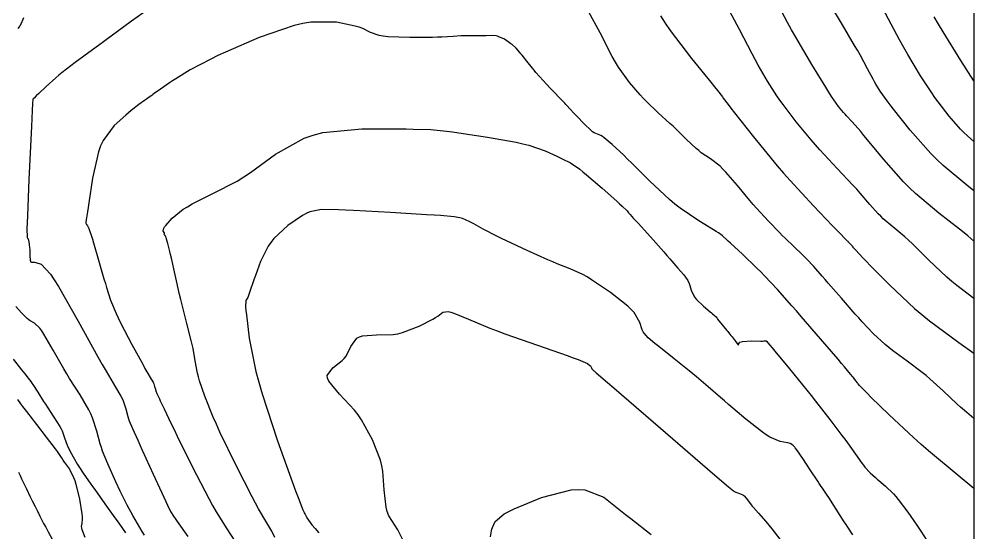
# Model space of a CAD drawing. Header units: metres. Extents: x 837117 to 838477, y 1189012 to 1191015.
# Drawn here: x 838338.2 to 838476.5, y 1189457.1 to 1189531.5 of the extents above; entities that cross this region are included whole.
import ezdxf

# ---------------------------------------------------------------- set-up
doc = ezdxf.new("R2010")
doc.units = ezdxf.units.M
doc.header["$LTSCALE"] = 0.3
doc.layers.add('COORD', color=7, linetype='Continuous', lineweight=20)
for name, color, linetype in [('COTAS 10', 1, 'Continuous'), ('COTAS INT', 252, 'Continuous'), ('MARCO IMP', 130, 'Continuous')]:
    doc.layers.add(name, color=color, linetype=linetype)

msp = doc.modelspace()

# ---------------------------------------------------------------- linework, layer by layer
at = {"layer": 'COORD'}
msp.add_lwpolyline([(837476.514, 1189013.872), (838476.514, 1189013.872), (838476.514, 1191013.872), (837476.514, 1191013.872)], close=True, dxfattribs=at)
at = {"layer": 'COTAS 10'}
for points, elevation in [([(838476.514, 1189491.083), (838474.034, 1189492.956), (838473.312, 1189493.559), (838472.59, 1189494.186), (838469.992, 1189496.651), (838467.617, 1189498.982), (838467.036, 1189499.525), (838466.489, 1189500.022), (838464.788, 1189501.447), (838463.374, 1189502.634), (838463.006, 1189502.982), (838462.649, 1189503.337), (838461.447, 1189504.69), (838460.028, 1189506.35), (838459.534, 1189506.899), (838458.996, 1189507.487), (838456.689, 1189509.932), (838454.202, 1189512.61), (838453.551, 1189513.344), (838452.916, 1189514.075), (838450.76, 1189516.689), (838448.876, 1189519.163), (838448.412, 1189519.806), (838447.975, 1189520.43), (838446.605, 1189522.534), (838445.248, 1189524.89), (838444.819, 1189525.673), (838444.365, 1189526.514), (838442.534, 1189530.025), (838440.765, 1189533.359)], 1950), ([(838458.965, 1189456.868), (838458.26, 1189457.958), (838458.012, 1189458.341), (838457.741, 1189458.759), (838456.571, 1189460.564), (838455.479, 1189462.245), (838455.257, 1189462.585), (838455.07, 1189462.871), (838454.685, 1189463.451), (838454.302, 1189464.02), (838454.116, 1189464.298), (838453.895, 1189464.63), (838452.808, 1189466.265), (838451.71, 1189467.914), (838451.482, 1189468.255), (838451.286, 1189468.545), (838450.855, 1189469.172), (838450.638, 1189469.457), (838450.577, 1189469.532), (838450.517, 1189469.604), (838450.298, 1189469.851), (838449.883, 1189470.076), (838449.699, 1189470.135), (838449.485, 1189470.193), (838448.463, 1189470.392), (838446.954, 1189471.001), (838446.434, 1189471.318), (838445.868, 1189471.699), (838443.454, 1189473.611), (838440.976, 1189475.747), (838440.37, 1189476.269), (838439.8, 1189476.762), (838438.028, 1189478.293), (838436.331, 1189479.726), (838435.808, 1189480.157), (838435.262, 1189480.603), (838433.094, 1189482.336), (838431.102, 1189483.914), (838430.666, 1189484.261), (838430.279, 1189484.571), (838429.302, 1189485.366), (838428.724, 1189486.042), (838428.59, 1189486.277), (838428.467, 1189486.532), (838428.117, 1189487.621), (838427.299, 1189489.03), (838426.882, 1189489.486), (838426.381, 1189489.97), (838423.882, 1189491.956), (838421.135, 1189493.806), (838420.479, 1189494.204), (838419.867, 1189494.552), (838418.033, 1189495.398), (838416.139, 1189496.121), (838415.49, 1189496.391), (838414.786, 1189496.692), (838411.793, 1189498.033), (838408.781, 1189499.447), (838408.066, 1189499.794), (838407.402, 1189500.122), (838405.432, 1189501.144), (838404.046, 1189501.896), (838403.751, 1189502.053), (838403.493, 1189502.188), (838402.881, 1189502.494), (838402.404, 1189502.653), (838402.231, 1189502.697), (838402.041, 1189502.74), (838401.209, 1189502.893), (838399.219, 1189503.083), (838398.299, 1189503.149), (838397.22, 1189503.222), (838391.988, 1189503.532), (838386.637, 1189503.812), (838385.482, 1189503.865), (838384.469, 1189503.908), (838381.988, 1189503.977), (838380.291, 1189503.623), (838379.772, 1189503.4), (838379.231, 1189503.123), (838377.1, 1189501.672), (838375.112, 1189499.774), (838374.662, 1189499.215), (838374.256, 1189498.642), (838373.149, 1189496.455), (838372.422, 1189494.42), (838372.255, 1189493.943), (838372.103, 1189493.503), (838371.677, 1189492.228), (838371.378, 1189491.38), (838371.306, 1189491.21), (838371.239, 1189491.068), (838371.037, 1189490.788), (838371.007, 1189489.891), (838371.049, 1189489.361), (838371.113, 1189488.708), (838371.525, 1189485.331), (838372.491, 1189480.514), (838372.905, 1189478.953), (838373.382, 1189477.294), (838375.633, 1189470.482), (838377.813, 1189464.414), (838378.245, 1189463.223), (838378.603, 1189462.245), (838379.277, 1189460.482), (838379.437, 1189460.166), (838379.472, 1189460.1), (838379.502, 1189460.043), (838379.576, 1189459.917), (838379.618, 1189459.853), (838379.638, 1189459.817), (838379.668, 1189459.753), (838379.712, 1189459.647), (838379.73, 1189459.603), (838379.751, 1189459.553), (838379.851, 1189459.317), (838380.616, 1189458.311), (838381.057, 1189457.775), (838381.597, 1189457.127)], 1960), ([(838337.308, 1189482.319), (838338.528, 1189480.764), (838338.784, 1189480.44), (838339.005, 1189480.163), (838339.505, 1189479.548), (838339.88, 1189479.046), (838340.021, 1189478.84), (838340.178, 1189478.605), (838340.882, 1189477.516), (838341.734, 1189476.186), (838341.985, 1189475.8), (838342.242, 1189475.406), (838343.226, 1189473.918), (838344.082, 1189472.541), (838344.259, 1189472.217), (838344.41, 1189471.918), (838344.737, 1189471.047), (838344.99, 1189470.237), (838345.095, 1189469.976), (838345.214, 1189469.7), (838345.77, 1189468.572), (838346.443, 1189467.371), (838346.636, 1189467.05), (838346.832, 1189466.733), (838347.565, 1189465.628), (838348.491, 1189464.32), (838348.809, 1189463.876), (838349.154, 1189463.396), (838350.62, 1189461.366), (838352.074, 1189459.34), (838352.412, 1189458.863), (838352.721, 1189458.422), (838353.602, 1189457.134)], 1950)]:
    msp.add_lwpolyline(points, dxfattribs=dict(at, elevation=elevation))
at = {"layer": 'COTAS INT'}
for points, elevation in [([(838358.563, 1189534.121), (838354.479, 1189531.229), (838350.599, 1189528.402), (838349.682, 1189527.731), (838348.832, 1189527.108), (838346.331, 1189525.26), (838344.428, 1189523.791), (838343.956, 1189523.408), (838343.507, 1189523.034), (838342.083, 1189521.766), (838341.044, 1189520.782), (838340.667, 1189520.424), (838340.343, 1189520.117), (838340.262, 1189520.041), (838340.244, 1189520.024), (838340.228, 1189520.009), (838340.187, 1189519.969), (838340.153, 1189519.697), (838340.142, 1189519.535), (838340.129, 1189519.335), (838340.076, 1189518.301), (838339.969, 1189515.994), (838339.616, 1189508.333), (838339.39, 1189503.07), (838339.353, 1189502.058), (838339.328, 1189501.241), (838339.332, 1189499.901), (838339.401, 1189499.828), (838339.417, 1189499.809), (838339.432, 1189499.791), (838339.476, 1189499.732), (838339.506, 1189499.673), (838339.514, 1189499.654), (838339.52, 1189499.635), (838339.539, 1189499.558), (838339.565, 1189499.409), (838339.576, 1189499.344), (838339.651, 1189498.914), (838339.713, 1189498.408), (838339.725, 1189498.237), (838339.736, 1189498.054), (838339.761, 1189497.282), (838339.803, 1189496.615), (838339.826, 1189496.497), (838339.853, 1189496.408), (838339.989, 1189496.327), (838340.3, 1189496.35), (838340.438, 1189496.327), (838340.597, 1189496.29), (838341.357, 1189496.05), (838342.736, 1189494.59), (838343.286, 1189493.785), (838343.908, 1189492.805), (838346.759, 1189487.818), (838349.612, 1189482.628), (838350.234, 1189481.52), (838350.784, 1189480.555), (838352.164, 1189478.262), (838352.942, 1189476.949), (838353.112, 1189476.602), (838353.262, 1189476.262), (838353.638, 1189475.096), (838353.935, 1189473.977), (838354.035, 1189473.667), (838354.143, 1189473.357), (838354.597, 1189472.237), (838355.367, 1189470.543), (838355.674, 1189469.87), (838356.022, 1189469.11), (838357.62, 1189465.629), (838359.136, 1189462.333), (838359.433, 1189461.689), (838359.677, 1189461.161), (838360.113, 1189460.225), (838360.55, 1189459.563), (838360.795, 1189459.208), (838361.093, 1189458.778), (838362.617, 1189456.605)], 1954), ([(838476.514, 1189499.384), (838475.641, 1189500.154), (838475.083, 1189500.611), (838474.442, 1189501.124), (838471.439, 1189503.457), (838468.059, 1189506.293), (838467.181, 1189507.123), (838466.328, 1189507.973), (838463.457, 1189511.205), (838461.111, 1189514.083), (838460.588, 1189514.71), (838460.122, 1189515.263), (838458.896, 1189516.644), (838458.067, 1189517.537), (838457.85, 1189517.781), (838457.639, 1189518.025), (838456.92, 1189518.896), (838455.906, 1189520.357), (838455.508, 1189520.973), (838455.06, 1189521.679), (838453.018, 1189524.994), (838450.717, 1189528.907), (838450.105, 1189529.991), (838449.505, 1189531.075), (838447.429, 1189534.994)], 1948), ([(838476.514, 1189473.714), (838475.154, 1189474.857), (838474.591, 1189475.351), (838474.036, 1189475.848), (838472.097, 1189477.663), (838470.14, 1189479.439), (838469.574, 1189479.912), (838468.998, 1189480.376), (838466.827, 1189481.984), (838464.722, 1189483.541), (838464.186, 1189483.973), (838463.671, 1189484.406), (838461.984, 1189485.974), (838460.322, 1189487.719), (838459.823, 1189488.264), (838459.308, 1189488.835), (838457.309, 1189491.118), (838455.413, 1189493.317), (838454.962, 1189493.835), (838454.544, 1189494.314), (838453.303, 1189495.713), (838452.24, 1189496.848), (838451.933, 1189497.16), (838451.622, 1189497.471), (838450.453, 1189498.586), (838449.151, 1189499.825), (838448.755, 1189500.215), (838448.344, 1189500.625), (838446.733, 1189502.274), (838445.008, 1189504.147), (838444.525, 1189504.698), (838444.041, 1189505.264), (838442.274, 1189507.424), (838440.588, 1189509.387), (838440.155, 1189509.828), (838439.736, 1189510.226), (838438.345, 1189511.29), (838437.022, 1189512.197), (838436.647, 1189512.495), (838436.267, 1189512.813), (838434.863, 1189514.13), (838433.366, 1189515.602), (838432.928, 1189516.019), (838432.48, 1189516.439), (838430.778, 1189517.989), (838429.063, 1189519.616), (838428.607, 1189520.085), (838428.159, 1189520.561), (838426.609, 1189522.349), (838425.046, 1189524.572), (838424.589, 1189525.324), (838424.122, 1189526.134), (838422.349, 1189529.549), (838420.691, 1189532.665)], 1954), ([(838476.514, 1189506.678), (838475.467, 1189507.471), (838472.053, 1189510.347), (838471.155, 1189511.202), (838470.278, 1189512.081), (838467.282, 1189515.467), (838464.874, 1189518.492), (838464.366, 1189519.144), (838463.928, 1189519.715), (838462.924, 1189521.109), (838462.309, 1189522.136), (838462.117, 1189522.477), (838461.915, 1189522.843), (838461.109, 1189524.366), (838460.02, 1189526.363), (838459.641, 1189527.027), (838459.227, 1189527.739), (838457.454, 1189530.711), (838455.651, 1189533.745)], 1946), ([(838476.514, 1189513.839), (838475.577, 1189514.628), (838475.077, 1189515.103), (838474.589, 1189515.593), (838472.922, 1189517.477), (838471.317, 1189519.576), (838470.868, 1189520.201), (838470.417, 1189520.844), (838468.771, 1189523.326), (838466.926, 1189526.409), (838466.35, 1189527.432), (838465.746, 1189528.528), (838463.326, 1189533.098)], 1944), ([(838338.069, 1189530.186), (838338.219, 1189530.43), (838338.318, 1189530.595), (838338.526, 1189530.945), (838338.789, 1189531.529), (838338.876, 1189531.76)], 1952), ([(838476.514, 1189463.578), (838474.219, 1189465.459), (838469.937, 1189469.041), (838468.838, 1189469.998), (838467.777, 1189470.94), (838464.258, 1189474.214), (838461.6, 1189476.803), (838461.082, 1189477.313), (838460.658, 1189477.734), (838459.916, 1189478.504), (838459.764, 1189478.718), (838459.714, 1189478.787), (838459.659, 1189478.86), (838459.432, 1189479.161), (838459.159, 1189479.512), (838459.076, 1189479.616), (838458.99, 1189479.723), (838458.653, 1189480.138), (838457.768, 1189481.184), (838457.337, 1189481.689), (838456.826, 1189482.288), (838454.305, 1189485.23), (838451.495, 1189488.485), (838450.801, 1189489.282), (838450.143, 1189490.032), (838448.071, 1189492.364), (838446.177, 1189494.386), (838445.631, 1189494.942), (838445.076, 1189495.496), (838442.995, 1189497.481), (838441.262, 1189499.078), (838440.928, 1189499.387), (838440.656, 1189499.638), (838440.196, 1189500.066), (838440.146, 1189500.121), (838440.118, 1189500.153), (838440.066, 1189500.216), (838439.509, 1189500.577), (838439.176, 1189500.782), (838438.766, 1189501.032), (838436.639, 1189502.311), (838433.953, 1189504.153), (838433.19, 1189504.758), (838432.419, 1189505.404), (838429.566, 1189508.077), (838426.961, 1189510.682), (838426.345, 1189511.284), (838425.776, 1189511.835), (838424.103, 1189513.394), (838422.939, 1189514.364), (838422.691, 1189514.544), (838422.474, 1189514.685), (838421.959, 1189514.872), (838421.476, 1189515.064), (838421.28, 1189515.207), (838421.057, 1189515.391), (838420.026, 1189516.379), (838418.983, 1189517.465), (838418.752, 1189517.71), (838418.546, 1189517.931), (838418.01, 1189518.525), (838417.555, 1189519.034), (838417.4, 1189519.2), (838417.231, 1189519.376), (838416.517, 1189520.107), (838415.66, 1189520.988), (838415.401, 1189521.26), (838415.134, 1189521.544), (838414.089, 1189522.671), (838413.058, 1189523.83), (838412.798, 1189524.134), (838412.55, 1189524.431), (838411.748, 1189525.441), (838411.064, 1189526.317), (838410.89, 1189526.529), (838410.723, 1189526.727), (838410.178, 1189527.332), (838409.615, 1189527.844), (838409.437, 1189527.984), (838409.249, 1189528.123), (838408.491, 1189528.617), (838407.705, 1189528.997), (838407.5, 1189529.064), (838407.301, 1189529.115), (838406.625, 1189529.16), (838405.851, 1189529.116), (838405.59, 1189529.111), (838405.307, 1189529.108), (838404.116, 1189529.124), (838402.84, 1189529.131), (838402.503, 1189529.122), (838402.174, 1189529.109), (838401.048, 1189529.025), (838399.434, 1189528.935), (838398.797, 1189528.917), (838398.077, 1189528.904), (838394.794, 1189528.881), (838391.598, 1189528.995), (838390.934, 1189529.066), (838390.366, 1189529.154), (838389.11, 1189529.619), (838387.966, 1189530.196), (838387.468, 1189530.356), (838386.891, 1189530.516), (838384.152, 1189531.093), (838380.461, 1189531.108), (838379.284, 1189530.914), (838378.039, 1189530.633), (838372.984, 1189528.899), (838368.107, 1189526.778), (838366.976, 1189526.252), (838365.939, 1189525.753), (838362.984, 1189524.174), (838360.898, 1189522.893), (838360.409, 1189522.583), (838359.959, 1189522.292), (838358.653, 1189521.4), (838357.761, 1189520.754), (838357.571, 1189520.617), (838357.407, 1189520.499), (838357.022, 1189520.225), (838356.661, 1189519.968), (838356.511, 1189519.861), (838356.34, 1189519.737), (838355.546, 1189519.161), (838354.43, 1189518.287), (838354.057, 1189517.977), (838353.656, 1189517.636), (838351.973, 1189516.157), (838350.355, 1189513.966), (838349.994, 1189513.176), (838349.67, 1189512.306), (838348.816, 1189508.504), (838348.308, 1189504.953), (838348.202, 1189504.241), (838348.112, 1189503.647), (838347.915, 1189502.485), (838347.862, 1189502.141), (838347.863, 1189502.064), (838347.87, 1189501.994), (838347.952, 1189501.805), (838348.09, 1189501.607), (838348.133, 1189501.531), (838348.177, 1189501.446), (838348.354, 1189501.063), (838348.674, 1189500.116), (838348.809, 1189499.675), (838348.964, 1189499.157), (838349.692, 1189496.641), (838350.483, 1189493.912), (838350.678, 1189493.26), (838350.863, 1189492.652), (838351.444, 1189490.831), (838352.227, 1189488.921), (838352.539, 1189488.258), (838352.892, 1189487.535), (838354.511, 1189484.44), (838356.091, 1189481.552), (838356.419, 1189480.961), (838356.7, 1189480.461), (838357.319, 1189479.406), (838357.586, 1189478.956), (838357.644, 1189478.837), (838357.695, 1189478.721), (838357.824, 1189478.322), (838357.925, 1189477.939), (838357.959, 1189477.833), (838357.996, 1189477.727), (838358.151, 1189477.344), (838358.415, 1189476.765), (838358.52, 1189476.535), (838358.639, 1189476.274), (838359.186, 1189475.084), (838360.209, 1189472.947), (838360.628, 1189472.091), (838361.107, 1189471.12), (838363.328, 1189466.656), (838365.671, 1189462.113), (838366.227, 1189461.091), (838366.743, 1189460.173), (838368.27, 1189457.709), (838369.427, 1189455.921)], 1956), ([(838431.11, 1189532.021), (838431.789, 1189530.972), (838432.522, 1189529.9), (838435.612, 1189525.83), (838438.387, 1189522.411), (838438.921, 1189521.749), (838439.354, 1189521.21), (838440.074, 1189520.292), (838440.127, 1189520.19), (838440.14, 1189520.165), (838440.153, 1189520.142), (838440.192, 1189520.074), (838440.89, 1189519.181), (838441.317, 1189518.639), (838441.845, 1189517.968), (838444.6, 1189514.481), (838448.008, 1189510.318), (838448.948, 1189509.222), (838449.888, 1189508.15), (838453.269, 1189504.481), (838456.033, 1189501.611), (838456.583, 1189501.043), (838457.04, 1189500.573), (838457.912, 1189499.691), (838458.167, 1189499.447), (838458.235, 1189499.379), (838458.302, 1189499.311), (838458.535, 1189499.062), (838458.807, 1189498.756), (838458.898, 1189498.651), (838458.997, 1189498.538), (838459.411, 1189498.057), (838460.444, 1189496.955), (838460.932, 1189496.45), (838461.508, 1189495.859), (838464.317, 1189493.003), (838467.908, 1189489.647), (838468.976, 1189488.741), (838470.076, 1189487.845), (838474.317, 1189484.693), (838476.514, 1189483.166)], 1952), ([(838476.514, 1189522.584), (838474.618, 1189525.543), (838472.041, 1189529.718), (838471.394, 1189530.815), (838470.777, 1189531.886)], 1942), ([(838375.237, 1189456.459), (838374.808, 1189457.376), (838374.669, 1189457.631), (838374.523, 1189457.887), (838373.923, 1189458.813), (838372.866, 1189460.621), (838372.432, 1189461.432), (838371.935, 1189462.377), (838369.63, 1189466.913), (838367.284, 1189471.741), (838366.762, 1189472.87), (838366.295, 1189473.909), (838365.07, 1189476.913), (838364.334, 1189479.169), (838364.175, 1189479.737), (838364.036, 1189480.28), (838363.697, 1189482.034), (838363.384, 1189483.836), (838363.262, 1189484.409), (838363.123, 1189485.014), (838362.494, 1189487.464), (838361.786, 1189490.159), (838361.598, 1189490.918), (838361.414, 1189491.682), (838360.78, 1189494.487), (838360.247, 1189496.917), (838360.127, 1189497.445), (838360.019, 1189497.911), (838359.728, 1189499.068), (838359.556, 1189499.674), (838359.522, 1189499.792), (838359.494, 1189499.887), (838359.445, 1189500.051), (838359.432, 1189500.075), (838359.42, 1189500.091), (838359.391, 1189500.125), (838359.347, 1189500.174), (838359.331, 1189500.192), (838359.314, 1189500.212), (838359.238, 1189500.298), (838359.184, 1189500.388), (838359.18, 1189500.41), (838359.182, 1189500.43), (838359.228, 1189500.494), (838359.252, 1189500.581), (838359.239, 1189500.617), (838359.218, 1189500.659), (838359.072, 1189500.849), (838359.144, 1189501.27), (838359.261, 1189501.456), (838359.419, 1189501.672), (838360.341, 1189502.705), (838361.977, 1189503.999), (838362.586, 1189504.38), (838363.262, 1189504.771), (838366.268, 1189506.265), (838369.756, 1189508.088), (838370.736, 1189508.686), (838371.722, 1189509.324), (838375.335, 1189511.965), (838379.475, 1189514.3), (838380.793, 1189514.746), (838382.185, 1189515.104), (838387.836, 1189515.673), (838393.103, 1189515.654), (838394.254, 1189515.642), (838395.272, 1189515.628), (838397.836, 1189515.552), (838400.126, 1189515.329), (838400.97, 1189515.221), (838401.905, 1189515.093), (838406.043, 1189514.467), (838410.205, 1189513.701), (838411.155, 1189513.485), (838412.018, 1189513.267), (838414.405, 1189512.469), (838416.071, 1189511.707), (838416.478, 1189511.513), (838416.863, 1189511.325), (838418.058, 1189510.706), (838419.399, 1189509.799), (838419.875, 1189509.43), (838420.397, 1189509.009), (838422.658, 1189507.063), (838424.765, 1189505.169), (838425.19, 1189504.782), (838425.546, 1189504.454), (838426.256, 1189503.762), (838426.484, 1189503.497), (838426.536, 1189503.437), (838426.582, 1189503.383), (838426.707, 1189503.238), (838427.213, 1189502.676), (838427.5, 1189502.359), (838427.85, 1189501.972), (838429.642, 1189499.991), (838431.597, 1189497.819), (838432.05, 1189497.312), (838432.464, 1189496.845), (838433.639, 1189495.498), (838434.421, 1189494.563), (838434.587, 1189494.356), (838434.731, 1189494.171), (838435.072, 1189493.689), (838435.265, 1189493.268), (838435.317, 1189493.121), (838435.369, 1189492.961), (838435.548, 1189492.273), (838435.926, 1189491.452), (838436.103, 1189491.208), (838436.311, 1189490.957), (838437.32, 1189489.992), (838438.307, 1189489.169), (838438.501, 1189489.008), (838438.66, 1189488.876), (838438.945, 1189488.64), (838439.15, 1189488.403), (838439.259, 1189488.271), (838439.39, 1189488.109), (838440.71, 1189486.453), (838440.842, 1189486.29), (838440.952, 1189486.156), (838441.165, 1189485.91), (838441.32, 1189485.724), (838441.394, 1189485.627), (838441.482, 1189485.511), (838441.909, 1189484.93), (838442.296, 1189484.43), (838442.358, 1189484.365), (838442.4, 1189484.333), (838442.388, 1189484.482), (838442.596, 1189484.768), (838442.776, 1189484.822), (838443.01, 1189484.865), (838444.3, 1189484.926), (838445.621, 1189484.922), (838445.875, 1189484.924), (838446.081, 1189484.927), (838446.42, 1189484.947), (838446.954, 1189484.342), (838447.282, 1189483.951), (838447.689, 1189483.462), (838449.81, 1189480.889), (838452.306, 1189477.817), (838452.949, 1189477.013), (838453.571, 1189476.23), (838455.643, 1189473.57), (838457.389, 1189471.261), (838457.806, 1189470.698), (838458.194, 1189470.168), (838459.353, 1189468.532), (838460.269, 1189467.257), (838460.504, 1189466.956), (838460.73, 1189466.677), (838461.48, 1189465.856), (838462.248, 1189465.144), (838462.486, 1189464.934), (838462.735, 1189464.718), (838463.726, 1189463.891), (838464.864, 1189462.792), (838465.206, 1189462.406), (838465.559, 1189461.983), (838466.93, 1189460.159), (838468.236, 1189458.275), (838468.548, 1189457.816), (838468.839, 1189457.383), (838469.711, 1189456.043)], 1958), ([(838356.347, 1189456.789), (838355.995, 1189457.356), (838355.664, 1189457.897), (838354.654, 1189459.632), (838353.847, 1189461.129), (838353.644, 1189461.52), (838353.451, 1189461.901), (838352.828, 1189463.193), (838352.211, 1189464.543), (838352.022, 1189464.961), (838351.824, 1189465.397), (838351.042, 1189467.13), (838350.29, 1189468.986), (838350.111, 1189469.5), (838349.945, 1189470.014), (838349.453, 1189471.869), (838348.829, 1189473.803), (838348.58, 1189474.366), (838348.299, 1189474.941), (838347.009, 1189477.119), (838345.499, 1189479.488), (838345.078, 1189480.183), (838344.656, 1189480.896), (838343.125, 1189483.615), (838341.774, 1189485.932), (838341.465, 1189486.393), (838341.185, 1189486.775), (838340.412, 1189487.498), (838339.769, 1189487.855), (838339.571, 1189488.005), (838339.365, 1189488.177), (838338.546, 1189488.987), (838337.73, 1189489.9)], 1952), ([(838394.415, 1189454.882), (838393.061, 1189457.572), (838391.768, 1189459.617), (838391.529, 1189460.234), (838391.342, 1189460.874), (838391.096, 1189463.366), (838390.891, 1189466.082), (838390.729, 1189466.863), (838390.522, 1189467.656), (838389.396, 1189470.624), (838387.795, 1189473.489), (838387.289, 1189474.218), (838386.756, 1189474.919), (838384.602, 1189477.215), (838383.035, 1189479.09), (838382.871, 1189479.525), (838382.823, 1189479.924), (838383.629, 1189481.059), (838384.986, 1189482.078), (838385.287, 1189482.404), (838385.555, 1189482.748), (838386.255, 1189484.15), (838387.122, 1189485.333), (838387.496, 1189485.539), (838387.928, 1189485.694), (838389.974, 1189485.816), (838392.393, 1189485.872), (838393.061, 1189485.986), (838393.727, 1189486.142), (838396.128, 1189487.058), (838398.116, 1189488.096), (838398.523, 1189488.33), (838398.867, 1189488.539), (838399.593, 1189489.1), (838400.354, 1189489.195), (838400.722, 1189489.111), (838401.157, 1189488.979), (838403.294, 1189488.104), (838406.397, 1189486.8), (838407.441, 1189486.397), (838408.565, 1189485.977), (838413.294, 1189484.31), (838417.6, 1189482.816), (838418.457, 1189482.506), (838419.17, 1189482.239), (838420.535, 1189481.649), (838420.88, 1189481.375), (838420.949, 1189481.308), (838421.007, 1189481.246), (838421.12, 1189481.051), (838421.168, 1189480.901), (838421.185, 1189480.866), (838421.203, 1189480.833), (838421.283, 1189480.74), (838421.418, 1189480.63), (838421.471, 1189480.588), (838421.531, 1189480.54), (838421.806, 1189480.322), (838423.427, 1189478.939), (838424.336, 1189478.157), (838425.444, 1189477.201), (838431.107, 1189472.305), (838436.855, 1189467.332), (838438.992, 1189465.484), (838440.96, 1189463.784), (838441.662, 1189463.247), (838441.839, 1189463.138), (838442.008, 1189463.046), (838442.554, 1189462.857), (838443.038, 1189462.665), (838443.167, 1189462.571), (838443.294, 1189462.459), (838443.736, 1189461.91), (838444.236, 1189461.215), (838444.4, 1189461.011), (838444.575, 1189460.802), (838445.298, 1189460.008), (838446.38, 1189458.764), (838446.781, 1189458.272), (838447.226, 1189457.716), (838449.198, 1189455.173)], 1962), ([(838337.962, 1189476.46), (838338.395, 1189475.832), (838338.532, 1189475.645), (838338.676, 1189475.451), (838339.26, 1189474.699), (838340.082, 1189473.653), (838340.377, 1189473.273), (838340.7, 1189472.854), (838342.112, 1189471.015), (838343.421, 1189469.29), (838343.68, 1189468.943), (838343.895, 1189468.652), (838344.297, 1189468.074), (838344.402, 1189467.884), (838344.428, 1189467.839), (838344.454, 1189467.796), (838344.538, 1189467.666), (838344.728, 1189467.401), (838344.82, 1189467.273), (838344.93, 1189467.121), (838345.468, 1189466.377), (838346.086, 1189465.159), (838346.245, 1189464.709), (838346.399, 1189464.209), (838346.913, 1189461.997), (838347.257, 1189459.918), (838347.304, 1189459.502), (838347.33, 1189459.156), (838347.249, 1189458.483), (838347.188, 1189458.051), (838347.227, 1189457.857), (838347.29, 1189457.63), (838347.72, 1189456.539)], 1948), ([(838338.079, 1189465.939), (838338.324, 1189465.443), (838338.552, 1189464.975), (838339.241, 1189463.521), (838339.786, 1189462.352), (838339.924, 1189462.064), (838340.057, 1189461.792), (838340.49, 1189460.937), (838340.836, 1189460.269), (838340.914, 1189460.115), (838340.984, 1189459.974), (838341.174, 1189459.577), (838341.732, 1189458.512), (838342.035, 1189457.949), (838342.401, 1189457.271), (838344.26, 1189453.856)], 1946), ([(838406.487, 1189456.575), (838406.621, 1189457.427), (838406.687, 1189457.667), (838406.765, 1189457.909), (838407.152, 1189458.795), (838408.468, 1189459.874), (838409.132, 1189460.236), (838409.926, 1189460.626), (838413.875, 1189462.264), (838418.176, 1189463.376), (838419.191, 1189463.433), (838420.131, 1189463.382), (838422.89, 1189462.294), (838425.323, 1189460.372), (838426.057, 1189459.795), (838426.816, 1189459.199), (838429.776, 1189456.886)], 1964)]:
    msp.add_lwpolyline(points, dxfattribs=dict(at, elevation=elevation))
at = {"layer": 'MARCO IMP'}
msp.add_lwpolyline([(837116.514, 1189053.872), (837116.514, 1191013.872), (838476.514, 1191013.872), (838476.514, 1189053.872), (837116.514, 1189053.872)], dxfattribs=at)

doc.saveas('drawing.dxf')
